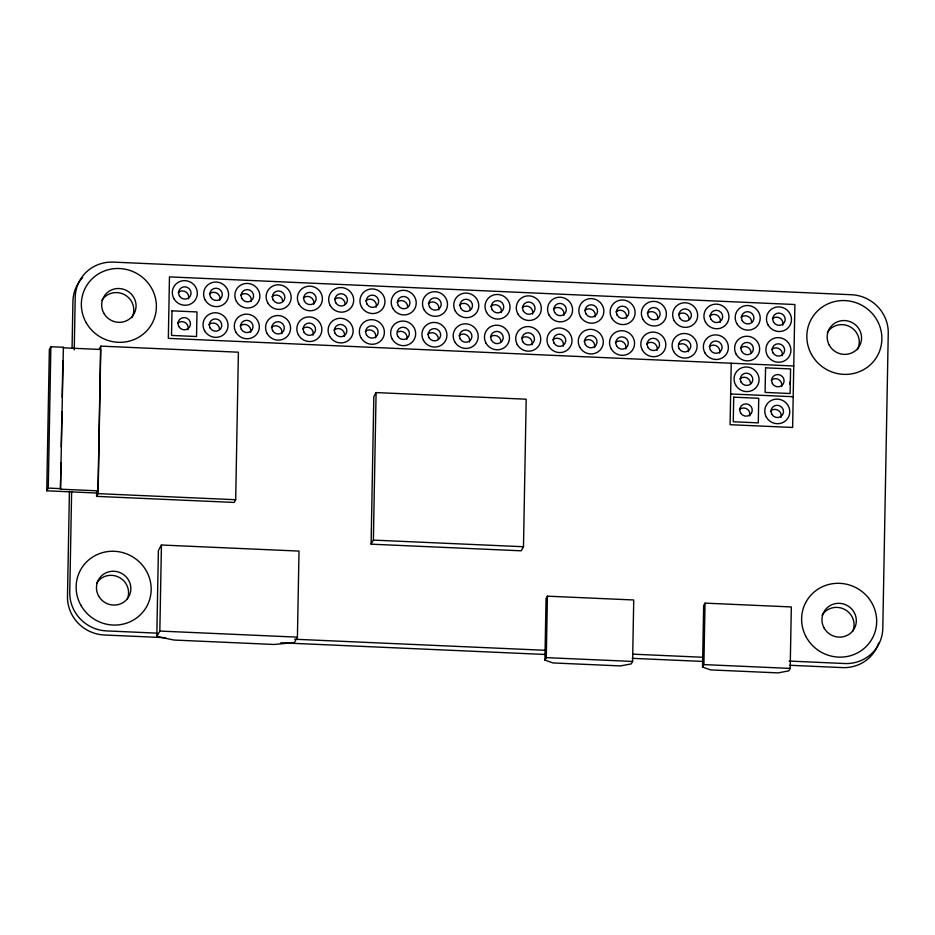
<?xml version="1.0" encoding="UTF-8"?>
<svg xmlns="http://www.w3.org/2000/svg" width="935" height="935" viewBox="0 0 935 935"><rect width="100%" height="100%" fill="white"/><g stroke="black" fill="none" stroke-linecap="round" stroke-linejoin="round"><path stroke-width="1.4" d="M98 490.84L96.784 493.014L46.75 490.805L49.356 349.433L50.876 346.721L63.381 347.271L60.471 489.192L98 490.84L100.606 349.468L63.077 347.808L63.381 347.271M46.75 490.805L48.269 488.093L50.876 346.721M60.471 489.192L60.962 462.954M61.254 446.918L61.897 411.938M62.166 397.363L62.844 360.933M69.424 491.284L67.484 596.448A37.809 36.64 29.2 0 0 104.334 634.994L165.589 637.693M72.065 348.147L72.93 301.409A37.809 36.64 29.2 0 1 82.689 277.508M71.621 491.6L69.763 592.381A37.809 36.64 29.2 0 0 106.613 630.915L156.916 633.135M74.239 349.912L75.209 297.33A37.809 36.64 29.2 0 1 113.416 262.116L851.411 294.724A37.809 36.64 29.2 0 1 888.25 333.257L882.804 628.297A37.809 36.64 29.2 0 1 844.609 663.523L789.175 661.068M99.297 348.849L100.816 346.125L238.402 352.203L235.69 499.722L234.171 502.446L96.574 496.368L96.656 491.985M96.574 496.368L98.093 493.645L100.816 346.125M156.799 636.501L158.389 550.446L161.428 545.011L299.013 551.089L297.423 637.144L294.396 642.579L274.107 644.472L174.039 640.043L156.799 636.501L159.838 631.067L161.428 545.011M371.101 544.17L373.825 396.65L376.104 392.583L526.195 399.21L523.483 546.73L521.204 550.808L371.101 544.17L373.381 540.103L376.104 392.583M544.918 660.075L546.052 598.61L547.419 596.168L633.731 599.978L632.598 661.442L631.23 663.897L620.478 665.919L552.936 662.938L544.918 660.075L546.285 657.632L547.419 596.168M702.524 667.041L703.658 605.576L705.025 603.133L791.326 606.944L790.192 668.408L788.836 670.862L778.084 672.884L710.542 669.904L702.524 667.041L703.891 664.598L705.025 603.133M731.217 363.236L730.083 424.7L792.623 427.459L794.89 304.529L169.469 276.889L168.335 338.365L793.757 365.994M789.865 384.39L790.344 381.223M730.644 393.962L793.196 396.732M48.269 488.093L60.775 488.643M98.093 493.645L235.69 499.722M373.381 540.103L523.483 546.73M159.838 631.067L297.423 637.144M294.642 639.224L545.561 650.304M633.077 654.173L703.108 657.27M280.816 642.789L546.25 654.512M632.305 658.322L702.314 661.407M789.818 665.276L842.33 667.602A37.809 36.64 29.2 0 0 878.713 643.011M546.285 657.632L632.598 661.442M703.891 664.598L790.192 668.408M827.346 332.439A17.333 16.795 29.2 0 1 850.464 327.005A17.333 16.795 29.2 0 1 857.36 349.713M822.122 615.183A17.333 16.795 29.2 0 1 844.749 609.468A17.333 16.795 29.2 0 1 852.638 631.464M101.857 300.38A17.333 16.795 29.2 0 1 124.986 294.946A17.333 16.795 29.2 0 1 131.882 317.655M96.644 583.124A17.333 16.795 29.2 0 1 119.271 577.421A17.333 16.795 29.2 0 1 127.148 599.405M209.475 293.87A6.3 6.101 29.2 0 1 219.83 300.264M240.751 295.25A6.3 6.101 29.2 0 1 251.106 301.643M272.015 296.629A6.3 6.101 29.2 0 1 282.615 301.444M303.291 298.008A6.3 6.101 29.2 0 1 313.646 304.413M334.555 299.399A6.3 6.101 29.2 0 1 345.155 304.214M178.211 292.48A6.3 6.101 29.2 0 1 188.554 298.884M365.83 300.778A6.3 6.101 29.2 0 1 376.186 307.171M397.106 302.157A6.3 6.101 29.2 0 1 407.695 306.972M490.91 306.306A6.3 6.101 29.2 0 1 501.265 312.699M553.462 309.064A6.3 6.101 29.2 0 1 563.805 315.469M584.726 310.443A6.3 6.101 29.2 0 1 595.081 316.848M459.646 304.915A6.3 6.101 29.2 0 1 470.235 309.742M616.001 311.834A6.3 6.101 29.2 0 1 626.356 318.227M428.37 303.536A6.3 6.101 29.2 0 1 438.725 309.941M522.186 307.685A6.3 6.101 29.2 0 1 532.541 314.078M647.265 313.213A6.3 6.101 29.2 0 1 657.621 319.606M177.638 323.218A6.3 6.101 29.2 0 1 187.993 329.623M208.914 324.597A6.3 6.101 29.2 0 1 219.503 329.412M397.854 331.972A6.3 6.101 29.2 0 1 406.889 339.288M333.994 330.125A6.3 6.101 29.2 0 1 344.349 336.53M365.269 331.504A6.3 6.101 29.2 0 1 375.613 337.909M240.178 325.976A6.3 6.101 29.2 0 1 250.533 332.381M302.718 328.746A6.3 6.101 29.2 0 1 313.073 335.139M271.454 327.367A6.3 6.101 29.2 0 1 281.809 333.76M584.165 341.182A6.3 6.101 29.2 0 1 594.52 347.586M459.073 335.653A6.3 6.101 29.2 0 1 469.428 342.058M427.809 334.274A6.3 6.101 29.2 0 1 438.398 339.089M552.889 339.802A6.3 6.101 29.2 0 1 563.244 346.195M490.349 337.032A6.3 6.101 29.2 0 1 500.95 341.859M646.704 343.94A6.3 6.101 29.2 0 1 657.06 350.344M615.429 342.561A6.3 6.101 29.2 0 1 625.784 348.965M521.613 338.412A6.3 6.101 29.2 0 1 531.968 344.816M679.289 344.407A6.3 6.101 29.2 0 1 688.324 351.724M741.081 317.351A6.3 6.101 29.2 0 1 751.682 322.178M709.244 346.71A6.3 6.101 29.2 0 1 719.599 353.103M709.805 315.972A6.3 6.101 29.2 0 1 720.16 322.376M771.784 349.468A6.3 6.101 29.2 0 1 782.139 355.873M740.52 348.089A6.3 6.101 29.2 0 1 751.109 352.904M678.541 314.592A6.3 6.101 29.2 0 1 689.142 319.408M772.357 318.742A6.3 6.101 29.2 0 1 782.7 325.135M770.65 410.944A6.3 6.101 29.2 0 1 781.005 417.337M739.386 409.553A6.3 6.101 29.2 0 1 749.73 415.958M739.947 378.827A6.3 6.101 29.2 0 1 750.548 383.642M771.223 380.206A6.3 6.101 29.2 0 1 781.578 386.599M171.982 310.841L171.526 335.42L196.537 336.53L196.993 311.939L171.982 310.841M733.718 397.176L733.262 421.767L758.285 422.865L758.741 398.287L733.718 397.176M765.555 367.829L765.099 392.408L790.122 393.518L790.578 368.928L765.555 367.829M806.309 637.226A37.809 36.64 29.2 0 0 871.303 640.101A37.809 36.64 29.2 0 0 839.829 583.335A37.809 36.64 29.2 0 0 806.309 637.226M86.032 322.423A37.809 36.64 29.2 0 0 151.026 325.286A37.809 36.64 29.2 0 0 119.551 268.532A37.809 36.64 29.2 0 0 86.032 322.423M811.522 354.482A37.809 36.64 29.2 0 0 876.516 357.345A37.809 36.64 29.2 0 0 845.041 300.591A37.809 36.64 29.2 0 0 811.522 354.482M80.819 605.167A37.809 36.64 29.2 0 0 145.813 608.042A37.809 36.64 29.2 0 0 114.339 551.288A37.809 36.64 29.2 0 0 80.819 605.167M98.607 595.957A17.333 16.795 29.2 0 0 128.399 597.278A17.333 16.795 29.2 0 0 113.976 571.262A17.333 16.795 29.2 0 0 98.607 595.957M103.82 313.213A17.333 16.795 29.2 0 0 133.611 314.522A17.333 16.795 29.2 0 0 119.189 288.518A17.333 16.795 29.2 0 0 103.82 313.213M829.31 345.26A17.333 16.795 29.2 0 0 859.101 346.581A17.333 16.795 29.2 0 0 844.667 320.565A17.333 16.795 29.2 0 0 829.31 345.26M824.097 628.016A17.333 16.795 29.2 0 0 853.877 629.325A17.333 16.795 29.2 0 0 839.455 603.32A17.333 16.795 29.2 0 0 824.097 628.016M210.62 297.166A6.3 6.101 29.2 0 0 221.455 297.646A6.3 6.101 29.2 0 0 216.207 288.19A6.3 6.101 29.2 0 0 210.62 297.166M205.151 299.995A12.599 12.213 29.2 0 0 226.819 300.953A12.599 12.213 29.2 0 0 216.324 282.043A12.599 12.213 29.2 0 0 205.151 299.995M241.896 298.546A6.3 6.101 29.2 0 0 252.731 299.025A6.3 6.101 29.2 0 0 247.483 289.57A6.3 6.101 29.2 0 0 241.896 298.546M236.426 301.386A12.599 12.213 29.2 0 0 258.083 302.344A12.599 12.213 29.2 0 0 247.6 283.422A12.599 12.213 29.2 0 0 236.426 301.386M273.16 299.925A6.3 6.101 29.2 0 0 283.995 300.404A6.3 6.101 29.2 0 0 278.747 290.949A6.3 6.101 29.2 0 0 273.16 299.925M267.69 302.765A12.599 12.213 29.2 0 0 289.359 303.723A12.599 12.213 29.2 0 0 278.864 284.801A12.599 12.213 29.2 0 0 267.69 302.765M304.436 301.315A6.3 6.101 29.2 0 0 315.27 301.795A6.3 6.101 29.2 0 0 310.023 292.328A6.3 6.101 29.2 0 0 304.436 301.315M298.966 304.144A12.599 12.213 29.2 0 0 320.623 305.102A12.599 12.213 29.2 0 0 310.139 286.18A12.599 12.213 29.2 0 0 298.966 304.144M330.23 305.523A12.599 12.213 29.2 0 0 351.899 306.481A12.599 12.213 29.2 0 0 341.404 287.571A12.599 12.213 29.2 0 0 330.23 305.523M335.712 302.695A6.3 6.101 29.2 0 0 346.534 303.174A6.3 6.101 29.2 0 0 341.298 293.707A6.3 6.101 29.2 0 0 335.712 302.695M173.875 298.616A12.599 12.213 29.2 0 0 195.544 299.574A12.599 12.213 29.2 0 0 185.048 280.652A12.599 12.213 29.2 0 0 173.875 298.616M179.356 295.787A6.3 6.101 29.2 0 0 190.191 296.266A6.3 6.101 29.2 0 0 184.943 286.8A6.3 6.101 29.2 0 0 179.356 295.787M366.976 304.074A6.3 6.101 29.2 0 0 377.81 304.553A6.3 6.101 29.2 0 0 372.562 295.098A6.3 6.101 29.2 0 0 366.976 304.074M361.506 306.914A12.599 12.213 29.2 0 0 383.175 307.872A12.599 12.213 29.2 0 0 372.679 288.95A12.599 12.213 29.2 0 0 361.506 306.914M392.782 308.293A12.599 12.213 29.2 0 0 414.439 309.251A12.599 12.213 29.2 0 0 403.943 290.329A12.599 12.213 29.2 0 0 392.782 308.293M398.252 305.453A6.3 6.101 29.2 0 0 409.086 305.932A6.3 6.101 29.2 0 0 403.838 296.477A6.3 6.101 29.2 0 0 398.252 305.453M492.067 309.602A6.3 6.101 29.2 0 0 502.89 310.081A6.3 6.101 29.2 0 0 497.654 300.626A6.3 6.101 29.2 0 0 492.067 309.602M486.586 312.442A12.599 12.213 29.2 0 0 508.254 313.389A12.599 12.213 29.2 0 0 497.759 294.478A12.599 12.213 29.2 0 0 486.586 312.442M554.607 312.36A6.3 6.101 29.2 0 0 565.441 312.839A6.3 6.101 29.2 0 0 560.194 303.384A6.3 6.101 29.2 0 0 554.607 312.36M580.401 316.579A12.599 12.213 29.2 0 0 602.07 317.538A12.599 12.213 29.2 0 0 591.575 298.616A12.599 12.213 29.2 0 0 580.401 316.579M617.147 315.13A6.3 6.101 29.2 0 0 627.981 315.609A6.3 6.101 29.2 0 0 622.733 306.154A6.3 6.101 29.2 0 0 617.147 315.13M611.677 317.958A12.599 12.213 29.2 0 0 633.334 318.917A12.599 12.213 29.2 0 0 622.85 300.006A12.599 12.213 29.2 0 0 611.677 317.958M585.871 313.751A6.3 6.101 29.2 0 0 596.705 314.23A6.3 6.101 29.2 0 0 591.458 304.763A6.3 6.101 29.2 0 0 585.871 313.751M460.791 308.223A6.3 6.101 29.2 0 0 471.626 308.702A6.3 6.101 29.2 0 0 466.378 299.235A6.3 6.101 29.2 0 0 460.791 308.223M549.125 315.2A12.599 12.213 29.2 0 0 570.794 316.159A12.599 12.213 29.2 0 0 560.299 297.236A12.599 12.213 29.2 0 0 549.125 315.2M429.516 306.844A6.3 6.101 29.2 0 0 440.35 307.323A6.3 6.101 29.2 0 0 435.102 297.856A6.3 6.101 29.2 0 0 429.516 306.844M455.322 311.051A12.599 12.213 29.2 0 0 476.979 312.009A12.599 12.213 29.2 0 0 466.495 293.087A12.599 12.213 29.2 0 0 455.322 311.051M424.046 309.672A12.599 12.213 29.2 0 0 445.714 310.63A12.599 12.213 29.2 0 0 435.219 291.708A12.599 12.213 29.2 0 0 424.046 309.672M523.331 310.981A6.3 6.101 29.2 0 0 534.165 311.46A6.3 6.101 29.2 0 0 528.918 302.005A6.3 6.101 29.2 0 0 523.331 310.981M648.411 316.509A6.3 6.101 29.2 0 0 659.245 316.988A6.3 6.101 29.2 0 0 653.997 307.533A6.3 6.101 29.2 0 0 648.411 316.509M642.941 319.349A12.599 12.213 29.2 0 0 664.61 320.308A12.599 12.213 29.2 0 0 654.114 301.386A12.599 12.213 29.2 0 0 642.941 319.349M517.861 313.821A12.599 12.213 29.2 0 0 539.53 314.779A12.599 12.213 29.2 0 0 529.035 295.857A12.599 12.213 29.2 0 0 517.861 313.821M360.933 337.64A12.599 12.213 29.2 0 0 382.602 338.599A12.599 12.213 29.2 0 0 372.107 319.676A12.599 12.213 29.2 0 0 360.933 337.64M178.784 326.514A6.3 6.101 29.2 0 0 189.618 326.993A6.3 6.101 29.2 0 0 184.37 317.538A6.3 6.101 29.2 0 0 178.784 326.514M210.059 327.904A6.3 6.101 29.2 0 0 220.894 328.384A6.3 6.101 29.2 0 0 215.646 318.917A6.3 6.101 29.2 0 0 210.059 327.904M204.59 330.733A12.599 12.213 29.2 0 0 226.247 331.691A12.599 12.213 29.2 0 0 215.751 312.769A12.599 12.213 29.2 0 0 204.59 330.733M366.415 334.812A6.3 6.101 29.2 0 0 377.249 335.291A6.3 6.101 29.2 0 0 372.001 325.824A6.3 6.101 29.2 0 0 366.415 334.812M335.139 333.433A6.3 6.101 29.2 0 0 345.973 333.9A6.3 6.101 29.2 0 0 340.726 324.445A6.3 6.101 29.2 0 0 335.139 333.433M397.679 336.191A6.3 6.101 29.2 0 0 408.513 336.67A6.3 6.101 29.2 0 0 403.266 327.215A6.3 6.101 29.2 0 0 397.679 336.191M392.209 339.019A12.599 12.213 29.2 0 0 413.878 339.978A12.599 12.213 29.2 0 0 403.382 321.067A12.599 12.213 29.2 0 0 392.209 339.019M329.669 336.261A12.599 12.213 29.2 0 0 351.338 337.219A12.599 12.213 29.2 0 0 340.843 318.297A12.599 12.213 29.2 0 0 329.669 336.261M241.323 329.284A6.3 6.101 29.2 0 0 252.158 329.763A6.3 6.101 29.2 0 0 246.91 320.296A6.3 6.101 29.2 0 0 241.323 329.284M235.854 332.112A12.599 12.213 29.2 0 0 257.522 333.07A12.599 12.213 29.2 0 0 247.027 314.16A12.599 12.213 29.2 0 0 235.854 332.112M303.875 332.042A6.3 6.101 29.2 0 0 314.698 332.521A6.3 6.101 29.2 0 0 309.462 323.066A6.3 6.101 29.2 0 0 303.875 332.042M298.394 334.882A12.599 12.213 29.2 0 0 320.062 335.84A12.599 12.213 29.2 0 0 309.567 316.918A12.599 12.213 29.2 0 0 298.394 334.882M267.13 333.503A12.599 12.213 29.2 0 0 288.786 334.45A12.599 12.213 29.2 0 0 278.303 315.539A12.599 12.213 29.2 0 0 267.13 333.503M272.599 330.663A6.3 6.101 29.2 0 0 283.434 331.142A6.3 6.101 29.2 0 0 278.186 321.687A6.3 6.101 29.2 0 0 272.599 330.663M579.84 347.317A12.599 12.213 29.2 0 0 601.497 348.276A12.599 12.213 29.2 0 0 591.002 329.354A12.599 12.213 29.2 0 0 579.84 347.317M554.034 343.098A6.3 6.101 29.2 0 0 564.869 343.577A6.3 6.101 29.2 0 0 559.621 334.122A6.3 6.101 29.2 0 0 554.034 343.098M491.494 340.34A6.3 6.101 29.2 0 0 502.329 340.819A6.3 6.101 29.2 0 0 497.081 331.352A6.3 6.101 29.2 0 0 491.494 340.34M486.025 343.168A12.599 12.213 29.2 0 0 507.682 344.127A12.599 12.213 29.2 0 0 497.198 325.205A12.599 12.213 29.2 0 0 486.025 343.168M585.31 344.477A6.3 6.101 29.2 0 0 596.144 344.957A6.3 6.101 29.2 0 0 590.897 335.501A6.3 6.101 29.2 0 0 585.31 344.477M454.749 341.789A12.599 12.213 29.2 0 0 476.418 342.748A12.599 12.213 29.2 0 0 465.922 323.826A12.599 12.213 29.2 0 0 454.749 341.789M460.219 338.949A6.3 6.101 29.2 0 0 471.053 339.428A6.3 6.101 29.2 0 0 465.805 329.973A6.3 6.101 29.2 0 0 460.219 338.949M611.104 348.697A12.599 12.213 29.2 0 0 632.773 349.655A12.599 12.213 29.2 0 0 622.278 330.733A12.599 12.213 29.2 0 0 611.104 348.697M428.955 337.57A6.3 6.101 29.2 0 0 439.789 338.049A6.3 6.101 29.2 0 0 434.541 328.594A6.3 6.101 29.2 0 0 428.955 337.57M548.564 345.938A12.599 12.213 29.2 0 0 570.233 346.885A12.599 12.213 29.2 0 0 559.738 327.975A12.599 12.213 29.2 0 0 548.564 345.938M616.574 345.868A6.3 6.101 29.2 0 0 627.408 346.336A6.3 6.101 29.2 0 0 622.161 336.88A6.3 6.101 29.2 0 0 616.574 345.868M423.485 340.41A12.599 12.213 29.2 0 0 445.142 341.368A12.599 12.213 29.2 0 0 434.658 322.446A12.599 12.213 29.2 0 0 423.485 340.41M647.85 347.247A6.3 6.101 29.2 0 0 658.684 347.726A6.3 6.101 29.2 0 0 653.436 338.26A6.3 6.101 29.2 0 0 647.85 347.247M642.38 350.076A12.599 12.213 29.2 0 0 664.037 351.034A12.599 12.213 29.2 0 0 653.553 332.112A12.599 12.213 29.2 0 0 642.38 350.076M517.289 344.548A12.599 12.213 29.2 0 0 538.957 345.506A12.599 12.213 29.2 0 0 528.462 326.595A12.599 12.213 29.2 0 0 517.289 344.548M522.77 341.719A6.3 6.101 29.2 0 0 533.593 342.198A6.3 6.101 29.2 0 0 528.357 332.731A6.3 6.101 29.2 0 0 522.77 341.719M679.126 348.626A6.3 6.101 29.2 0 0 689.948 349.106A6.3 6.101 29.2 0 0 684.701 339.65A6.3 6.101 29.2 0 0 679.126 348.626M673.644 351.455A12.599 12.213 29.2 0 0 695.313 352.413A12.599 12.213 29.2 0 0 684.817 333.503A12.599 12.213 29.2 0 0 673.644 351.455M742.226 320.658A6.3 6.101 29.2 0 0 753.061 321.137A6.3 6.101 29.2 0 0 747.813 311.671A6.3 6.101 29.2 0 0 742.226 320.658M736.757 323.487A12.599 12.213 29.2 0 0 758.425 324.445A12.599 12.213 29.2 0 0 747.93 305.535A12.599 12.213 29.2 0 0 736.757 323.487M704.92 352.846A12.599 12.213 29.2 0 0 726.588 353.804A12.599 12.213 29.2 0 0 716.093 334.882A12.599 12.213 29.2 0 0 704.92 352.846M736.184 354.225A12.599 12.213 29.2 0 0 757.853 355.183A12.599 12.213 29.2 0 0 747.357 336.261A12.599 12.213 29.2 0 0 736.184 354.225M741.665 351.385A6.3 6.101 29.2 0 0 752.5 351.864A6.3 6.101 29.2 0 0 747.252 342.409A6.3 6.101 29.2 0 0 741.665 351.385M710.39 350.006A6.3 6.101 29.2 0 0 721.224 350.485A6.3 6.101 29.2 0 0 715.976 341.03A6.3 6.101 29.2 0 0 710.39 350.006M710.962 319.279A6.3 6.101 29.2 0 0 721.785 319.758A6.3 6.101 29.2 0 0 716.549 310.291A6.3 6.101 29.2 0 0 710.962 319.279M674.217 320.728A12.599 12.213 29.2 0 0 695.874 321.687A12.599 12.213 29.2 0 0 685.39 302.765A12.599 12.213 29.2 0 0 674.217 320.728M679.687 317.888A6.3 6.101 29.2 0 0 690.521 318.367A6.3 6.101 29.2 0 0 685.273 308.912A6.3 6.101 29.2 0 0 679.687 317.888M772.929 352.775A6.3 6.101 29.2 0 0 783.764 353.255A6.3 6.101 29.2 0 0 778.516 343.788A6.3 6.101 29.2 0 0 772.929 352.775M767.46 355.604A12.599 12.213 29.2 0 0 789.128 356.562A12.599 12.213 29.2 0 0 778.633 337.64A12.599 12.213 29.2 0 0 767.46 355.604M705.481 322.108A12.599 12.213 29.2 0 0 727.149 323.066A12.599 12.213 29.2 0 0 716.654 304.144A12.599 12.213 29.2 0 0 705.481 322.108M773.502 322.037A6.3 6.101 29.2 0 0 784.336 322.517A6.3 6.101 29.2 0 0 779.089 313.061A6.3 6.101 29.2 0 0 773.502 322.037M768.021 324.877A12.599 12.213 29.2 0 0 789.689 325.824A12.599 12.213 29.2 0 0 779.194 306.914A12.599 12.213 29.2 0 0 768.021 324.877M766.326 417.068A12.599 12.213 29.2 0 0 787.995 418.027A12.599 12.213 29.2 0 0 777.499 399.116A12.599 12.213 29.2 0 0 766.326 417.068M771.796 414.24A6.3 6.101 29.2 0 0 782.63 414.719A6.3 6.101 29.2 0 0 777.382 405.252A6.3 6.101 29.2 0 0 771.796 414.24M740.532 412.861A6.3 6.101 29.2 0 0 751.366 413.34A6.3 6.101 29.2 0 0 746.118 403.873A6.3 6.101 29.2 0 0 740.532 412.861M735.623 384.963A12.599 12.213 29.2 0 0 757.292 385.91A12.599 12.213 29.2 0 0 746.796 366.999A12.599 12.213 29.2 0 0 735.623 384.963M741.093 382.123A6.3 6.101 29.2 0 0 751.927 382.602A6.3 6.101 29.2 0 0 746.679 373.147A6.3 6.101 29.2 0 0 741.093 382.123M772.368 383.502A6.3 6.101 29.2 0 0 783.203 383.981A6.3 6.101 29.2 0 0 777.955 374.526A6.3 6.101 29.2 0 0 772.368 383.502"/></g></svg>
